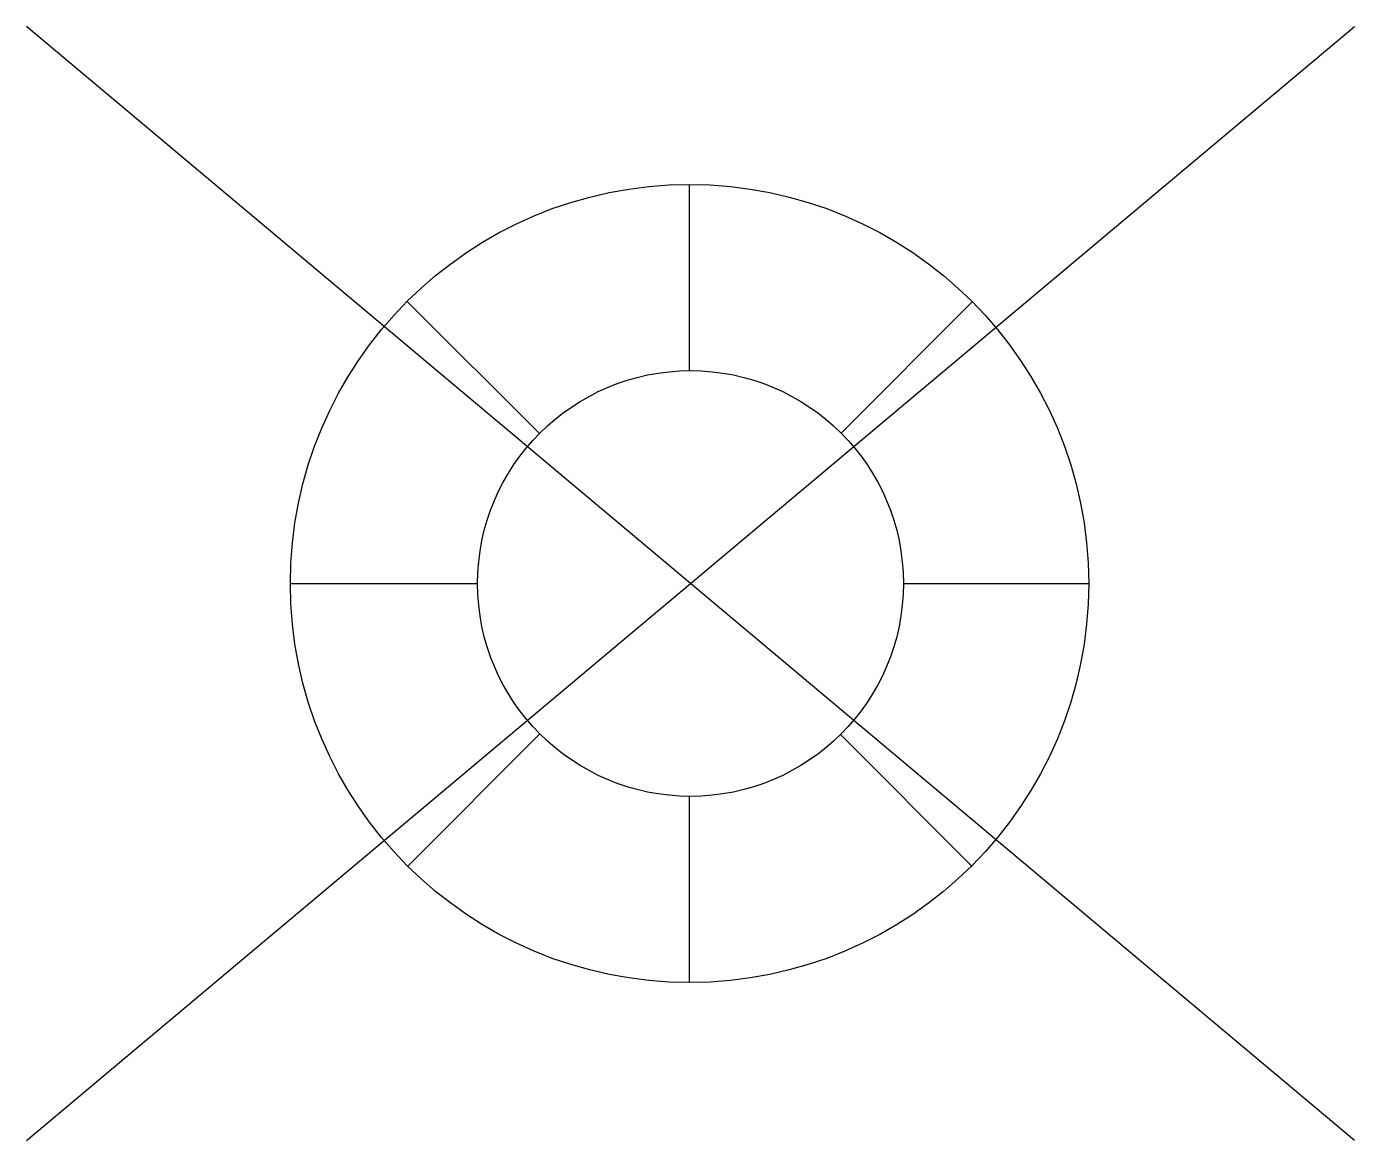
# Model space of a CAD drawing. Extents: x -0.62 to 0.62, y -0.52 to 0.52.
import ezdxf

# ---------------------------------------------------------------- set-up
doc = ezdxf.new("R2010")
doc.units = 0
doc.header["$LTSCALE"] = 0.2

msp = doc.modelspace()

# ---------------------------------------------------------------- linework, layer by layer
at = {"color": 0}
for p, q in [((-0.6237, -0.5234), (0.6237, 0.5234)), ((0.6237, -0.5234), (-0.6237, 0.5234))]:
    msp.add_line(p, q, dxfattribs=at)
for p, q in [((-0.0009, 0.2), (-0.0009, 0.375)), ((-0.142, 0.1408), (-0.2658, 0.2646)), ((0.1414, 0.1414), (0.2646, 0.2646)), ((-0.3759, 0), (-0.2, 0)), ((0.2, 0), (0.3741, 0)), ((-0.2658, -0.2658), (-0.1414, -0.1414)), ((0.2646, -0.2658), (0.1408, -0.142)), ((-0.0009, -0.375), (-0.0009, -0.2))]:
    msp.add_line(p, q)
for centre, radius in [((-0.0009, 0), 0.375), ((0, 0), 0.2)]:
    msp.add_circle(centre, radius)

doc.saveas('drawing.dxf')
